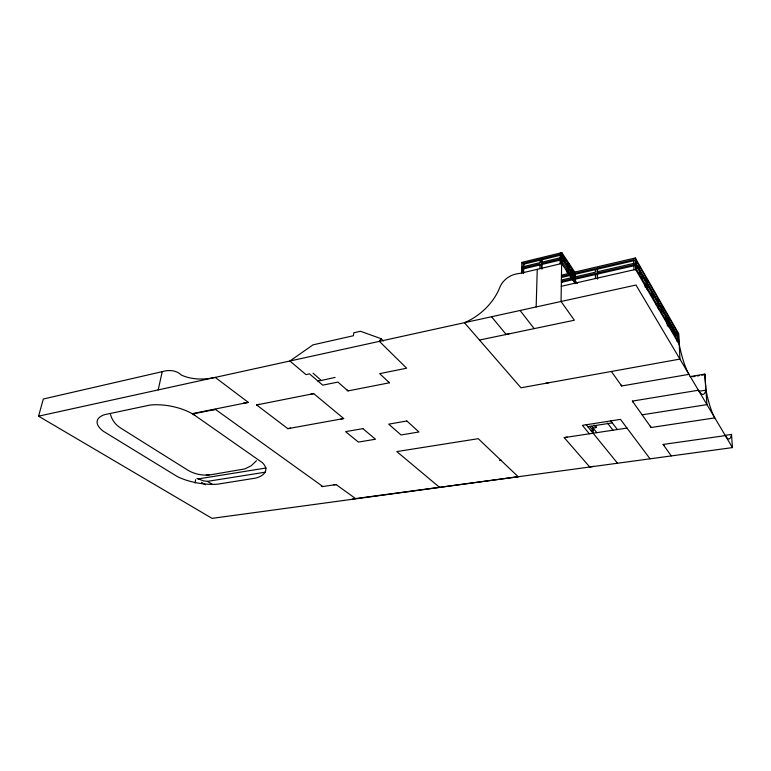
<?xml version="1.0" encoding="UTF-8"?>
<svg xmlns="http://www.w3.org/2000/svg" width="771" height="771" viewBox="0 0 771 771"><rect width="100%" height="100%" fill="white"/><g stroke="black" fill="none" stroke-linecap="round" stroke-linejoin="round"><path stroke-width="1.16" d="M573.229 280.798L573.248 278.437M573.277 276.018L573.296 273.734L568.4 266.39M574.713 279.275L574.684 282.832L569.152 274.621M574.761 274.534L574.732 276.828L568.612 267.662L568.95 264.135L568.381 263.287L566.608 263.711L561.529 256.107M575.243 283.651L575.32 274.042M567.967 272.867L568.025 268.096L562.319 259.567L562.242 264.366M568.082 263.354L568.044 266.814L562.338 258.275L562.387 254.796L574.154 272.471M566.492 272.018L566.54 268.443L561.452 260.868M566.569 266.014L566.608 263.711M560.758 263.518L560.228 259.056L541.502 263.566L541.377 268.327M560.854 257.475L560.315 254.285L523.287 263.277L523.162 266.708L523.779 267.556L523.904 264.125L523.287 263.277M562.059 276.008L561.471 275.151L635.314 257.986L678.75 333.727L679.926 359.093L520.955 387.784L464.421 322.692A49.623 35.649 -40.3 0 0 499.83 287.352A17.608 12.991 -37.3 0 1 516.416 273.956L521.495 273.059L521.9 262.362L561.828 252.637L561.057 301.48L574.356 320.225L479.485 340.04M595.954 274.437L561.963 282.215L561.982 280.895M560.151 263.855L560.334 252.994M539.902 268.684L540.028 263.913L523.114 267.98L522.94 272.722L523.557 273.56L523.731 268.828L523.114 267.98M540.693 262.333L540.163 259.181L540.066 262.632L523.162 266.708M541.974 269.185L542.1 264.414L541.502 263.566M542.167 261.986L541.627 258.825L541.541 262.275L560.257 257.765M536.153 306.945L537.252 269.31M522.198 271.527L522.372 266.766M355.604 498.586L336.117 484.583A44.66 33.124 -51.6 0 1 333.91 484.834M313.045 373.145L321.276 380.479L335.125 377.405M194.996 483.07L195.651 479.649M158.19 389.914L162.228 371.651A38.801 24.364 -54 0 1 181.339 375.053A93.185 58.49 -48.9 0 0 215.215 377.395L248.31 402.385L192.326 413.622L262.439 462.706A37.413 14.659 9.4 0 1 255.972 478.049L217.673 484.169A34.637 13.213 9.9 0 1 177.205 476.497L103.487 431.355A33.972 13.579 11.9 0 1 104.625 414.653L149.825 405.112A34.56 14.331 11.3 0 1 192.008 413.584L194.87 415.386M724.374 435.451L731.525 434.43L732.45 447.604L212.064 518.363L38.55 416.176L43.33 399.012L162.228 371.651M381.028 338.652L379.371 341.36L406.645 368.201L379.669 373.646L389.413 382.792L348.01 390.907L337.91 382.088L322.721 385.153L309.508 373.887L305.991 374.629L289.906 361.001L313.007 344.859L353.426 335.732L353.793 332.783L360.452 331.27L381.028 338.652L383.389 340.994M256.464 460.74L251.279 465.732L244.908 468.903L211.158 474.695C203.226 475.88 194.88 474.367 187.97 470.262L121.018 428.271C115.949 425.235 111.988 420.33 110.571 414.547M439.499 487.311L396.805 451.575L478.251 438.68L518.189 476.738L352.347 499.02M523.904 264.125L540.76 260.039M542.225 259.682L560.893 255.153M523.731 268.828L540.635 264.771M542.1 264.414L560.816 259.923M521.495 273.059L561.654 263.499L568.535 273.705L568.593 268.944L574.116 277.184M566.54 268.443L568.025 268.096M596.956 268.241L633.723 259.721L634.244 260.627L597.515 269.127L596.956 268.241L597.525 272.741L597.515 269.127M595.944 269.484L562.04 277.329L561.452 276.471L595.385 268.607L595.395 272.221L561.394 280.037M596.966 271.855L633.81 263.383L634.331 264.289M596.976 273.204L633.839 264.742L634.369 265.648L597.525 274.081L596.976 273.204L597.544 279.063L597.525 274.081M561.298 286.292L635.593 269.426L679.241 344.454A38.29 8.269 79.4 0 0 688.975 374.349L621.667 385.972L611.384 371.458M635.959 263.913L646.696 282.514L646.58 278.9L644.99 279.256L635.439 262.699M38.55 416.176L635.979 285.039L732.45 447.604M635.564 267.71L645.134 284.2L646.734 283.853L646.888 288.826M657.73 298.31L647.081 279.767L647.187 283.371L657.856 301.866L657.73 298.31L656.169 298.637L646.676 282.176M647.418 288.132L656.343 303.514L657.904 303.186L658.087 308.082M668.544 317.122L658.203 299.129L658.328 302.675L668.688 320.62L668.544 317.122L667.011 317.43L657.798 301.451M192.808 413.95L215.427 409.411L322.837 486.52M657.971 306.318L667.204 322.23L668.736 321.921L668.939 326.74M256.608 404.948L313.71 393.624L343.702 418.537L287.843 428.666L256.608 404.948A38.675 26.021 -50.6 0 0 259.335 404.283M678.384 334.257L668.987 317.903L669.132 321.401L678.538 337.698L678.384 334.257L676.88 334.547L668.64 320.254M668.833 325.034L677.092 339.269L678.596 338.98L678.817 343.721M690.006 376.624L704.867 374.07L706.94 404.621L642.127 414.817M692.705 376.73L694.97 376.335M697.235 375.949L699.499 375.564M701.764 375.178L705.166 374.59M706.12 390.656A35.803 7.209 79.9 0 0 714.813 417.892L651.11 427.491L632.403 401.103L698.401 390.232A37.374 7.874 79.6 0 0 705.822 390.145L704.867 374.07M698.892 391.282L705.822 390.145M198.099 478.926L266.274 467.968M196.962 478.386L203.698 480.911L207.476 481.355L265.475 472.16M587.801 426.691L612.28 422.884M596.128 425.428L596.128 427.606L593.101 428.069L593.111 433.225M591.222 430.931L593.111 430.642L589.67 426.402M593.506 466.262A28.508 24.103 -35.3 0 1 589.757 467.014L564.227 437.62L626.987 428.069M336.117 484.583L321.912 486.655L321.314 486.222M671.271 455.931L663.127 444.443L725.328 435.615A34.984 6.833 80 0 0 731.525 434.43M317.797 380.961L321.276 380.479M207.9 475.003L209.172 474.936M206.271 475.09L207.293 475.032M201.462 482.309L205.414 484.776M207.476 481.355L212.545 484.545M491.57 316.736L506.162 334.469M589.333 433.794L582.404 425.351L620.472 419.385L650.049 458.812M586.22 424.754L617.523 463.236M591.733 426.373L596.793 432.647M594.075 425.043L596.128 427.606M520.078 310.472L534.168 328.619M607.423 423.028L613.167 430.43M610.757 420.908L617.378 429.534M521.9 262.362L522.507 263.2M561.963 282.215L561.375 281.367L595.395 273.56L595.414 278.543M567.726 270.207L569.567 272.953M570.8 274.775L572.641 277.521M562.869 256.81L565.48 260.723M571.35 269.532L573.306 272.462M575.262 280.577L577.248 283.564M561.828 252.637L575.33 272.953M635.998 265.272L646.734 283.853M657.904 303.186L647.235 284.711L647.38 289.684M668.736 321.921L658.376 303.996L658.559 308.892M678.596 338.98L669.189 322.692L669.382 327.511M639.111 272.539L640.315 274.611M641.511 276.673L642.706 278.736M651.534 293.982L653.326 297.057M660.805 309.981L661.961 311.966M665.421 317.941L667.156 320.929M669.96 325.776L671.136 327.81M672.322 329.843L673.497 331.877M674.673 333.92L675.859 335.954M638.398 266.544L639.593 268.616M661.113 305.991L662.906 309.104M676.051 331.935L677.246 334.016M635.873 260.251L646.58 278.9M677.092 339.269L677.198 341.64M667.204 322.23L667.358 326.085M656.343 303.514L656.41 305.47M645.134 284.2L645.221 287.188M635.834 258.892L636.123 270.322M635.314 257.986L635.593 269.426M633.723 259.721L633.81 263.383M633.839 264.742L633.955 269.792M215.427 409.411A30.657 20.085 -52 0 1 212.969 409.767M248.31 402.385A89.735 58.721 -49 0 1 243.135 403.233M518.189 476.738A16.355 13.637 -43.1 0 1 515.317 476.863M501.535 460.316A16.837 13.791 -43.4 0 1 499.569 460.48M567.157 437.032A29.973 24.624 -36.8 0 1 564.227 437.62M348.01 390.907A20.634 10.302 78.3 0 1 346.96 389.904M389.413 382.792A21.096 9.792 78.4 0 1 388.411 381.751M290.513 428.059A37.22 25.983 -50.8 0 1 287.843 428.666M343.702 418.537A38.348 27.66 -48.6 0 1 340.907 418.923M313.71 393.624A39.89 27.766 -48.5 0 1 310.858 394.068M509.303 333.66A49.161 36.333 -37.8 0 1 505.458 334.614M549.029 382.589A45.778 35.63 -36.4 0 1 545.608 383.332M621.667 385.972A37.114 10.119 79.4 0 1 620.684 384.469M633.328 402.317A36.256 9.647 79.6 0 1 632.403 401.103M651.11 427.491A34.772 8.857 80 0 1 650.242 426.17M663.937 445.484A34.001 8.404 80.2 0 1 663.127 444.443M362.89 428.637L345.581 431.644L358.39 442.082L375.506 439.229L362.89 428.637M406.857 420.995L388.7 424.146L401.036 434.969L418.981 431.972L406.857 420.995"/></g></svg>
